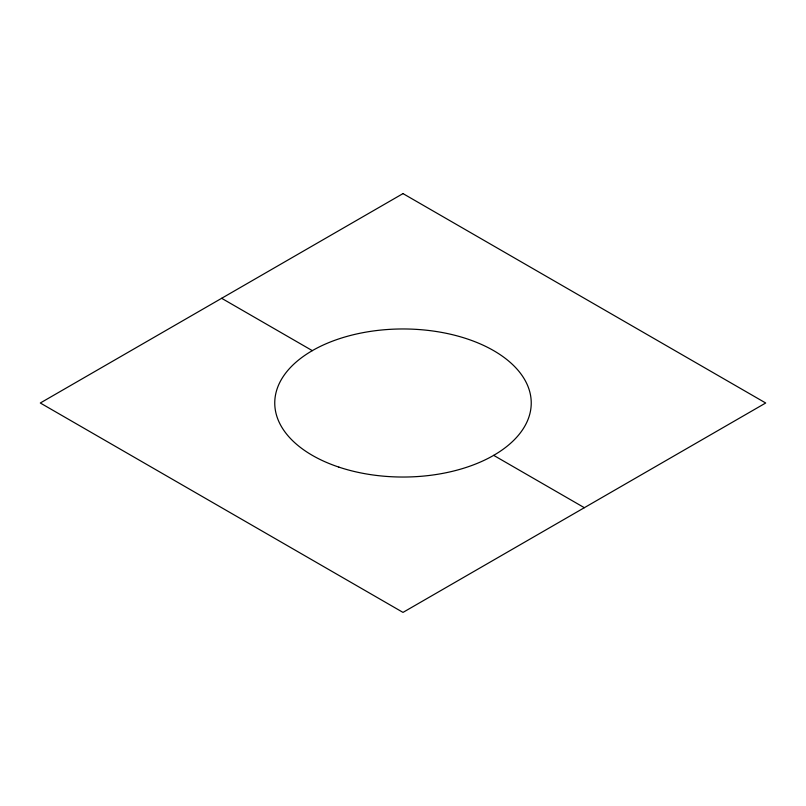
<?xml version="1.0" encoding="UTF-8"?>
<svg xmlns="http://www.w3.org/2000/svg" width="806" height="806" viewBox="0 0 806 806"><rect width="100%" height="100%" fill="white"/><g stroke="black" fill="none" stroke-linecap="round" stroke-linejoin="round"><path stroke-width="1.21" d="M221.65 298.301L312.325 350.65M493.675 455.35L584.35 507.699M403 193.601L40.3 403L403 612.399L765.7 403L403 193.601M338.883 467.117A128.235 74.031 0 0 0 531.235 403A128.235 74.031 0 0 0 338.883 338.883A128.235 74.031 0 0 0 338.883 467.117"/></g></svg>
